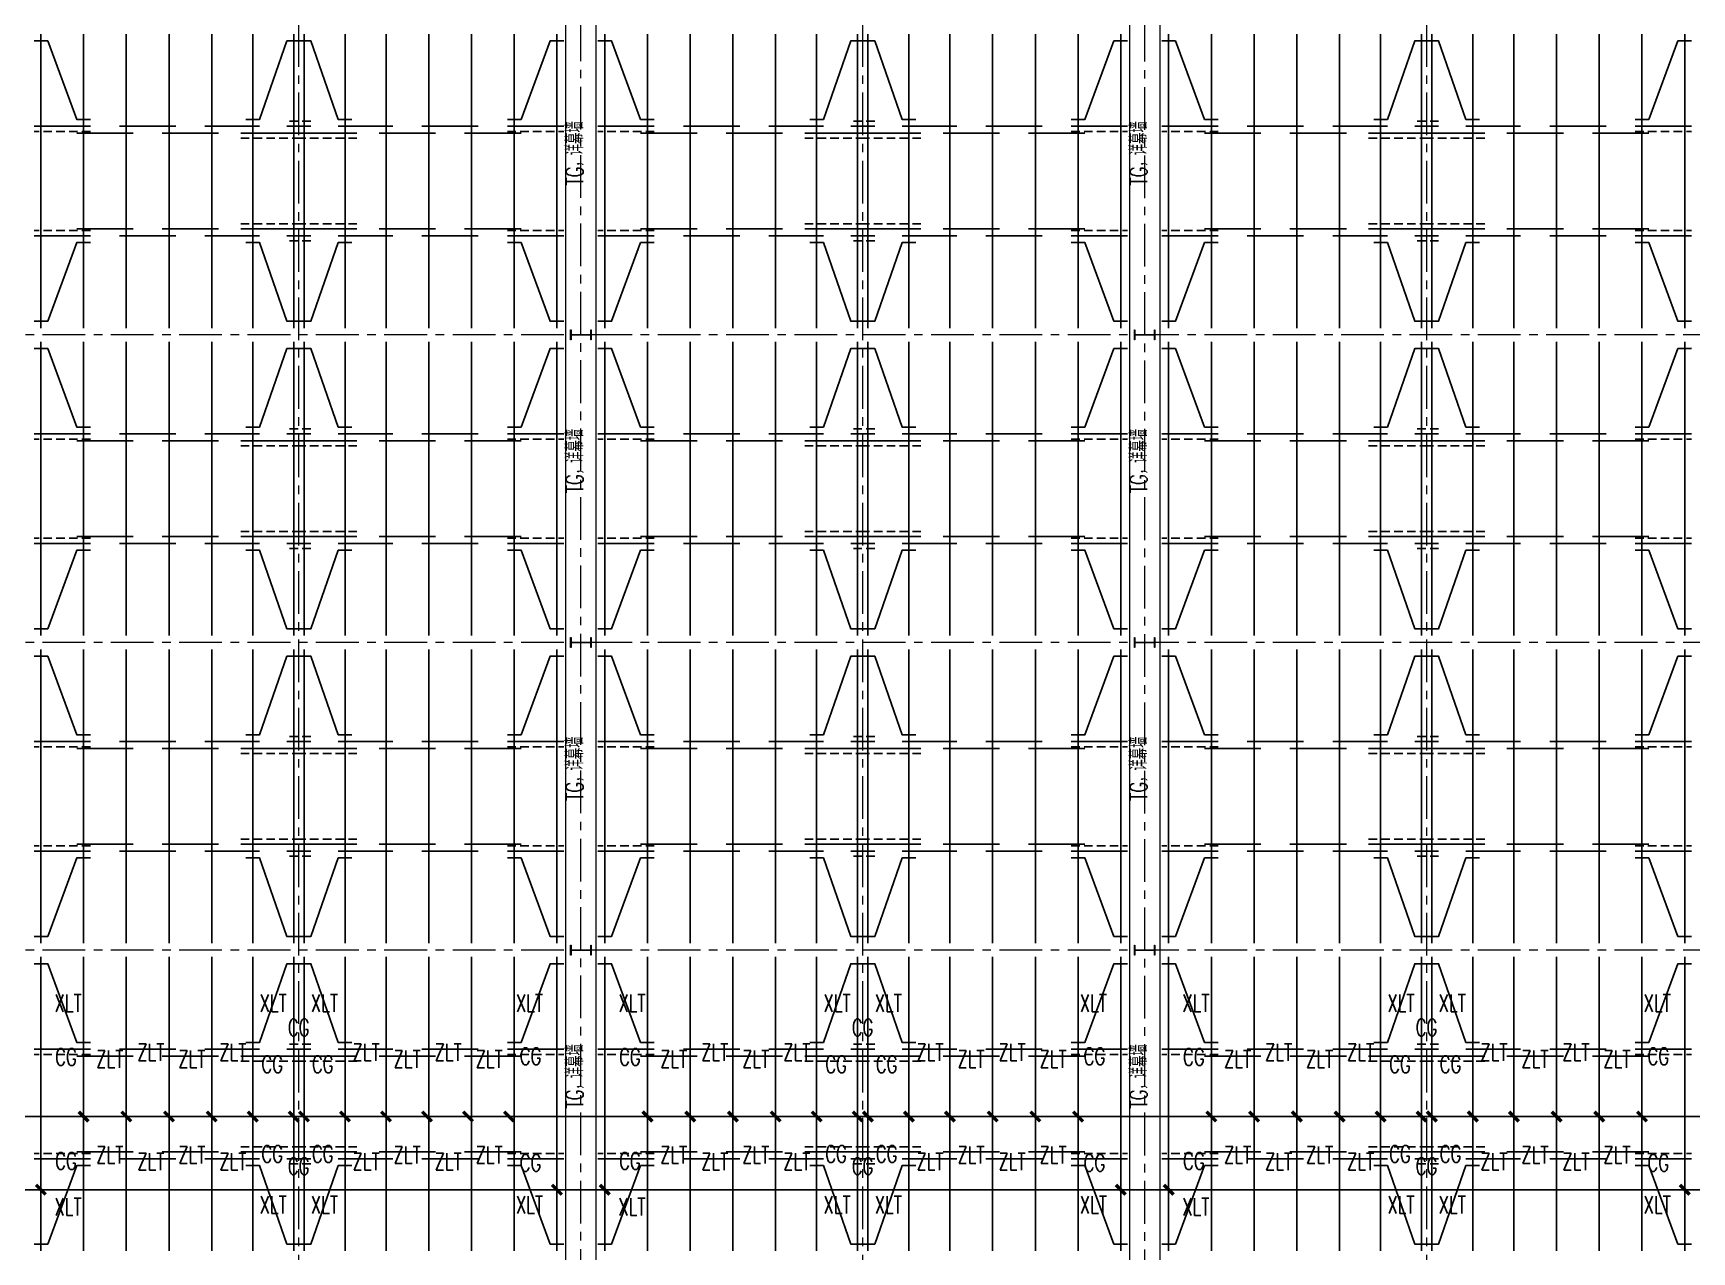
# Model space of a CAD drawing. Extents: x -1201378 to 2367219, y -619313 to 244905.
# Drawn here: x 2235117 to 2283650, y 146827 to 182477 of the extents above; entities that cross this region are included whole.
import ezdxf
from ezdxf.enums import TextEntityAlignment as Align

# ---------------------------------------------------------------- set-up
doc = ezdxf.new("R2010")
doc.units = 0
doc.header["$LTSCALE"] = 1000
doc.linetypes.add('CENTER', pattern=[2, 1.25, -0.25, 0.25, -0.25])
doc.linetypes.add('DASHED', pattern=[0.75, 0.5, -0.25])
doc.layers.get('0').update_dxf_attribs({"linetype": 'CONTINUOUS'})
for name, color, linetype, lineweight in [('S-axis', 111, 'CONTINUOUS', 0), ('S-col', 2, 'CONTINUOUS', 0), ('S-dote', 5, 'CENTER', 0), ('THIN', 7, 'CONTINUOUS', 0), ('梁', 4, 'CONTINUOUS', 18)]:
    doc.layers.add(name, color=color, linetype=linetype, lineweight=lineweight)
doc.layers.add('S-SGJ', color=21, linetype='CONTINUOUS')
doc.layers.add('S-SHAPE', color=51, linetype='CONTINUOUS')
doc.styles.add('TSSD_Rein', font='tj-romans1.shx', dxfattribs={"width": 0.7, "bigfont": 'tj-hztxt.shx'})

# ---------------------------------------------------------------- blocks, each defined once
blk = doc.blocks.new('_FZH')
at = {"layer": 'S-col'}
blk.add_lwpolyline([(-0.375, -0.188), (-0.375, 0.187), (-0.36, 0.187), (-0.36, 0.005), (0.36, 0.005), (0.36, 0.187), (0.375, 0.187), (0.375, -0.188), (0.36, -0.188), (0.36, -0.005), (-0.36, -0.005), (-0.36, -0.188)], close=True, dxfattribs=at)
blk = doc.blocks.new('w4234324')
at = {"layer": 'S-col', "xscale": 800.0000000000005, "yscale": 800.0000000000005, "zscale": 800.0000000000005}
for p in [(-193954, 777820), (-177454, 777820), (-193954, 768820), (-177454, 768820), (-193954, 759820), (-177454, 759820)]:
    blk.add_blockref('_FZH', p, dxfattribs=at)
blk = doc.blocks.new('1#轴网')
at = {"layer": 'S-dote'}
for p, q in [((-157108.5, 18867), (-157108.5, 124689.3)), ((-148858.5, 19032.5), (-148858.5, 124689.3)), ((-140608.5, 18867), (-140608.5, 124689.3)), ((-132358.5, 19024), (-132358.5, 124689.3)), ((-124108.5, 18867), (-124108.5, 124689.3)), ((-99358.5, 61027), (-216950.7, 61027)), ((-99358.5, 52027), (-216950.7, 52027)), ((-99358.5, 43027), (-216950.7, 43027))]:
    blk.add_line(p, q, dxfattribs=at)
blk = doc.blocks.new('_ArchTick')
at = {"color": 0, "linetype": 'ByBlock', "const_width": 0.5}
blk.add_lwpolyline([(-0.71, -0.71), (0.71, 0.71)], dxfattribs=at)

msp = doc.modelspace()

# ---------------------------------------------------------------- linework, layer by layer
at = {"layer": 'S-SGJ'}
for p, q in [((2192841.6, 150784.1), (2304740, 150784.1)), ((2191841.6, 148643.2), (2304740, 148643.2))]:
    msp.add_line(p, q, dxfattribs=at)
at = {"layer": 'S-SHAPE'}
for p, q in [((2235341.5, 173851.8), (2235341.5, 182451.8)), ((2236591.5, 173851.8), (2236591.5, 182451.8)), ((2237841.5, 173851.8), (2237841.5, 182451.8)), ((2239091.5, 173851.8), (2239091.5, 182451.8)), ((2240341.5, 173851.8), (2240341.5, 182451.8)), ((2241541.5, 173851.8), (2241541.5, 182451.8)), ((2242741.5, 173851.8), (2242741.5, 182451.8)), ((2243041.5, 173851.8), (2243041.5, 182451.8)), ((2244241.5, 173851.8), (2244241.5, 182451.8)), ((2245441.5, 173851.8), (2245441.5, 182451.8)), ((2246691.5, 173851.8), (2246691.5, 182451.8)), ((2247941.5, 173851.8), (2247941.5, 182451.8)), ((2249191.5, 173851.8), (2249191.5, 182451.8)), ((2250441.5, 173851.8), (2250441.5, 182451.8)), ((2251841.5, 173851.8), (2251841.5, 182451.8)), ((2253091.5, 173851.8), (2253091.5, 182451.8)), ((2254341.5, 173851.8), (2254341.5, 182451.8)), ((2255591.5, 173851.8), (2255591.5, 182451.8)), ((2256841.5, 173851.8), (2256841.5, 182451.8)), ((2258041.5, 173851.8), (2258041.5, 182451.8)), ((2259241.5, 173851.8), (2259241.5, 182451.8)), ((2259541.5, 173851.8), (2259541.5, 182451.8)), ((2260741.5, 173851.8), (2260741.5, 182451.8)), ((2261941.5, 173851.8), (2261941.5, 182451.8)), ((2263191.5, 173851.8), (2263191.5, 182451.8)), ((2264441.5, 173851.8), (2264441.5, 182451.8)), ((2265691.5, 173851.8), (2265691.5, 182451.8)), ((2266941.5, 173851.8), (2266941.5, 182451.8)), ((2268341.5, 173851.8), (2268341.5, 182451.8)), ((2269591.5, 173851.8), (2269591.5, 182451.8)), ((2270841.5, 173851.8), (2270841.5, 182451.8)), ((2272091.5, 173851.8), (2272091.5, 182451.8)), ((2273341.5, 173851.8), (2273341.5, 182451.8)), ((2274541.5, 173851.8), (2274541.5, 182451.8)), ((2275741.5, 173851.8), (2275741.5, 182451.8)), ((2276041.5, 173851.8), (2276041.5, 182451.8)), ((2277241.5, 173851.8), (2277241.5, 182451.8)), ((2278441.5, 173851.8), (2278441.5, 182451.8)), ((2279691.5, 173851.8), (2279691.5, 182451.8)), ((2280941.5, 173851.8), (2280941.5, 182451.8)), ((2282191.5, 173851.8), (2282191.5, 182451.8)), ((2283441.5, 173851.8), (2283441.5, 182451.8)), ((2236791.5, 179751.8), (2235141.5, 179751.8)), ((2239291.5, 179751.8), (2237641.5, 179751.8)), ((2241741.5, 179751.8), (2240141.5, 179751.8)), ((2243241.5, 179751.8), (2242541.5, 179751.8)), ((2244041.5, 179751.8), (2245641.5, 179751.8)), ((2246491.5, 179751.8), (2248141.5, 179751.8)), ((2248991.5, 179751.8), (2250641.5, 179751.8)), ((2253291.5, 179751.8), (2251641.5, 179751.8)), ((2255791.5, 179751.8), (2254141.5, 179751.8)), ((2258241.5, 179751.8), (2256641.5, 179751.8)), ((2259741.5, 179751.8), (2259041.5, 179751.8)), ((2260541.5, 179751.8), (2262141.5, 179751.8)), ((2262991.5, 179751.8), (2264641.5, 179751.8)), ((2265491.5, 179751.8), (2267141.5, 179751.8)), ((2269791.5, 179751.8), (2268141.5, 179751.8)), ((2272291.5, 179751.8), (2270641.5, 179751.8)), ((2274741.5, 179751.8), (2273141.5, 179751.8)), ((2276241.5, 179751.8), (2275541.5, 179751.8)), ((2277041.5, 179751.8), (2278641.5, 179751.8)), ((2279491.5, 179751.8), (2281141.5, 179751.8)), ((2281991.5, 179751.8), (2283641.5, 179751.8)), ((2236391.5, 179551.8), (2238041.5, 179551.8)), ((2238891.5, 179551.8), (2240541.5, 179551.8)), ((2241191.5, 179551.8), (2242941.5, 179551.8)), ((2244591.5, 179551.8), (2242841.5, 179551.8)), ((2246891.5, 179551.8), (2245241.5, 179551.8)), ((2249391.5, 179551.8), (2247741.5, 179551.8)), ((2252891.5, 179551.8), (2254541.5, 179551.8)), ((2255391.5, 179551.8), (2257041.5, 179551.8)), ((2257691.5, 179551.8), (2259441.5, 179551.8)), ((2261091.5, 179551.8), (2259341.5, 179551.8)), ((2263391.5, 179551.8), (2261741.5, 179551.8)), ((2265891.5, 179551.8), (2264241.5, 179551.8)), ((2269391.5, 179551.8), (2271041.5, 179551.8)), ((2271891.5, 179551.8), (2273541.5, 179551.8)), ((2274191.5, 179551.8), (2275941.5, 179551.8)), ((2277591.5, 179551.8), (2275841.5, 179551.8)), ((2279891.5, 179551.8), (2278241.5, 179551.8)), ((2282391.5, 179551.8), (2280741.5, 179551.8)), ((2236391.5, 176751.8), (2238041.5, 176751.8)), ((2238891.5, 176751.8), (2240541.5, 176751.8)), ((2241191.5, 176751.8), (2242941.5, 176751.8)), ((2244591.5, 176751.8), (2242841.5, 176751.8)), ((2246891.5, 176751.8), (2245241.5, 176751.8)), ((2249391.5, 176751.8), (2247741.5, 176751.8)), ((2252891.5, 176751.8), (2254541.5, 176751.8)), ((2255391.5, 176751.8), (2257041.5, 176751.8)), ((2257691.5, 176751.8), (2259441.5, 176751.8)), ((2261091.5, 176751.8), (2259341.5, 176751.8)), ((2263391.5, 176751.8), (2261741.5, 176751.8)), ((2265891.5, 176751.8), (2264241.5, 176751.8)), ((2269391.5, 176751.8), (2271041.5, 176751.8)), ((2271891.5, 176751.8), (2273541.5, 176751.8)), ((2274191.5, 176751.8), (2275941.5, 176751.8)), ((2277591.5, 176751.8), (2275841.5, 176751.8)), ((2279891.5, 176751.8), (2278241.5, 176751.8)), ((2282391.5, 176751.8), (2280741.5, 176751.8)), ((2236791.5, 176551.8), (2235141.5, 176551.8)), ((2239291.5, 176551.8), (2237641.5, 176551.8)), ((2241741.5, 176551.8), (2240141.5, 176551.8)), ((2243241.5, 176551.8), (2242541.5, 176551.8)), ((2244041.5, 176551.8), (2245641.5, 176551.8)), ((2246491.5, 176551.8), (2248141.5, 176551.8)), ((2248991.5, 176551.8), (2250641.5, 176551.8)), ((2253291.5, 176551.8), (2251641.5, 176551.8)), ((2255791.5, 176551.8), (2254141.5, 176551.8)), ((2258241.5, 176551.8), (2256641.5, 176551.8)), ((2259741.5, 176551.8), (2259041.5, 176551.8)), ((2260541.5, 176551.8), (2262141.5, 176551.8)), ((2262991.5, 176551.8), (2264641.5, 176551.8)), ((2265491.5, 176551.8), (2267141.5, 176551.8)), ((2269791.5, 176551.8), (2268141.5, 176551.8)), ((2272291.5, 176551.8), (2270641.5, 176551.8)), ((2274741.5, 176551.8), (2273141.5, 176551.8)), ((2276241.5, 176551.8), (2275541.5, 176551.8)), ((2277041.5, 176551.8), (2278641.5, 176551.8)), ((2279491.5, 176551.8), (2281141.5, 176551.8)), ((2281991.5, 176551.8), (2283641.5, 176551.8)), ((2235341.5, 164851.8), (2235341.5, 173451.8)), ((2236591.5, 164851.8), (2236591.5, 173451.8)), ((2237841.5, 164851.8), (2237841.5, 173451.8)), ((2239091.5, 164851.8), (2239091.5, 173451.8)), ((2240341.5, 164851.8), (2240341.5, 173451.8)), ((2241541.5, 164851.8), (2241541.5, 173451.8)), ((2242741.5, 164851.8), (2242741.5, 173451.8)), ((2243041.5, 164851.8), (2243041.5, 173451.8)), ((2244241.5, 164851.8), (2244241.5, 173451.8)), ((2245441.5, 164851.8), (2245441.5, 173451.8)), ((2246691.5, 164851.8), (2246691.5, 173451.8)), ((2247941.5, 164851.8), (2247941.5, 173451.8)), ((2249191.5, 164851.8), (2249191.5, 173451.8)), ((2250441.5, 164851.8), (2250441.5, 173451.8)), ((2251841.5, 164851.8), (2251841.5, 173451.8)), ((2253091.5, 164851.8), (2253091.5, 173451.8)), ((2254341.5, 164851.8), (2254341.5, 173451.8)), ((2255591.5, 164851.8), (2255591.5, 173451.8)), ((2256841.5, 164851.8), (2256841.5, 173451.8)), ((2258041.5, 164851.8), (2258041.5, 173451.8)), ((2259241.5, 164851.8), (2259241.5, 173451.8)), ((2259541.5, 164851.8), (2259541.5, 173451.8)), ((2260741.5, 164851.8), (2260741.5, 173451.8)), ((2261941.5, 164851.8), (2261941.5, 173451.8)), ((2263191.5, 164851.8), (2263191.5, 173451.8)), ((2264441.5, 164851.8), (2264441.5, 173451.8)), ((2265691.5, 164851.8), (2265691.5, 173451.8)), ((2266941.5, 164851.8), (2266941.5, 173451.8)), ((2268341.5, 164851.8), (2268341.5, 173451.8)), ((2269591.5, 164851.8), (2269591.5, 173451.8)), ((2270841.5, 164851.8), (2270841.5, 173451.8)), ((2272091.5, 164851.8), (2272091.5, 173451.8)), ((2273341.5, 164851.8), (2273341.5, 173451.8)), ((2274541.5, 164851.8), (2274541.5, 173451.8)), ((2275741.5, 164851.8), (2275741.5, 173451.8)), ((2276041.5, 164851.8), (2276041.5, 173451.8)), ((2277241.5, 164851.8), (2277241.5, 173451.8)), ((2278441.5, 164851.8), (2278441.5, 173451.8)), ((2279691.5, 164851.8), (2279691.5, 173451.8)), ((2280941.5, 164851.8), (2280941.5, 173451.8)), ((2282191.5, 164851.8), (2282191.5, 173451.8)), ((2283441.5, 164851.8), (2283441.5, 173451.8)), ((2236791.5, 170751.8), (2235141.5, 170751.8)), ((2236391.5, 170551.8), (2238041.5, 170551.8)), ((2239291.5, 170751.8), (2237641.5, 170751.8)), ((2238891.5, 170551.8), (2240541.5, 170551.8)), ((2241741.5, 170751.8), (2240141.5, 170751.8)), ((2241191.5, 170551.8), (2242941.5, 170551.8)), ((2243241.5, 170751.8), (2242541.5, 170751.8)), ((2244591.5, 170551.8), (2242841.5, 170551.8)), ((2244041.5, 170751.8), (2245641.5, 170751.8)), ((2246891.5, 170551.8), (2245241.5, 170551.8)), ((2246491.5, 170751.8), (2248141.5, 170751.8)), ((2249391.5, 170551.8), (2247741.5, 170551.8)), ((2248991.5, 170751.8), (2250641.5, 170751.8)), ((2253291.5, 170751.8), (2251641.5, 170751.8)), ((2252891.5, 170551.8), (2254541.5, 170551.8)), ((2255791.5, 170751.8), (2254141.5, 170751.8)), ((2255391.5, 170551.8), (2257041.5, 170551.8)), ((2258241.5, 170751.8), (2256641.5, 170751.8)), ((2257691.5, 170551.8), (2259441.5, 170551.8)), ((2259741.5, 170751.8), (2259041.5, 170751.8)), ((2261091.5, 170551.8), (2259341.5, 170551.8)), ((2260541.5, 170751.8), (2262141.5, 170751.8)), ((2263391.5, 170551.8), (2261741.5, 170551.8)), ((2262991.5, 170751.8), (2264641.5, 170751.8)), ((2265891.5, 170551.8), (2264241.5, 170551.8)), ((2265491.5, 170751.8), (2267141.5, 170751.8)), ((2269791.5, 170751.8), (2268141.5, 170751.8)), ((2269391.5, 170551.8), (2271041.5, 170551.8)), ((2272291.5, 170751.8), (2270641.5, 170751.8)), ((2271891.5, 170551.8), (2273541.5, 170551.8)), ((2274741.5, 170751.8), (2273141.5, 170751.8)), ((2274191.5, 170551.8), (2275941.5, 170551.8)), ((2276241.5, 170751.8), (2275541.5, 170751.8)), ((2277591.5, 170551.8), (2275841.5, 170551.8)), ((2277041.5, 170751.8), (2278641.5, 170751.8)), ((2279891.5, 170551.8), (2278241.5, 170551.8)), ((2279491.5, 170751.8), (2281141.5, 170751.8)), ((2282391.5, 170551.8), (2280741.5, 170551.8)), ((2281991.5, 170751.8), (2283641.5, 170751.8)), ((2236791.5, 167551.8), (2235141.5, 167551.8)), ((2236391.5, 167751.8), (2238041.5, 167751.8)), ((2239291.5, 167551.8), (2237641.5, 167551.8)), ((2238891.5, 167751.8), (2240541.5, 167751.8)), ((2241741.5, 167551.8), (2240141.5, 167551.8)), ((2241191.5, 167751.8), (2242941.5, 167751.8)), ((2243241.5, 167551.8), (2242541.5, 167551.8)), ((2244591.5, 167751.8), (2242841.5, 167751.8)), ((2244041.5, 167551.8), (2245641.5, 167551.8)), ((2246891.5, 167751.8), (2245241.5, 167751.8)), ((2246491.5, 167551.8), (2248141.5, 167551.8)), ((2249391.5, 167751.8), (2247741.5, 167751.8)), ((2248991.5, 167551.8), (2250641.5, 167551.8)), ((2253291.5, 167551.8), (2251641.5, 167551.8)), ((2252891.5, 167751.8), (2254541.5, 167751.8)), ((2255791.5, 167551.8), (2254141.5, 167551.8)), ((2255391.5, 167751.8), (2257041.5, 167751.8)), ((2258241.5, 167551.8), (2256641.5, 167551.8)), ((2257691.5, 167751.8), (2259441.5, 167751.8)), ((2259741.5, 167551.8), (2259041.5, 167551.8)), ((2261091.5, 167751.8), (2259341.5, 167751.8)), ((2260541.5, 167551.8), (2262141.5, 167551.8)), ((2263391.5, 167751.8), (2261741.5, 167751.8)), ((2262991.5, 167551.8), (2264641.5, 167551.8)), ((2265891.5, 167751.8), (2264241.5, 167751.8)), ((2265491.5, 167551.8), (2267141.5, 167551.8)), ((2269791.5, 167551.8), (2268141.5, 167551.8)), ((2269391.5, 167751.8), (2271041.5, 167751.8)), ((2272291.5, 167551.8), (2270641.5, 167551.8)), ((2271891.5, 167751.8), (2273541.5, 167751.8)), ((2274741.5, 167551.8), (2273141.5, 167551.8)), ((2274191.5, 167751.8), (2275941.5, 167751.8)), ((2276241.5, 167551.8), (2275541.5, 167551.8)), ((2277591.5, 167751.8), (2275841.5, 167751.8)), ((2277041.5, 167551.8), (2278641.5, 167551.8)), ((2279891.5, 167751.8), (2278241.5, 167751.8)), ((2279491.5, 167551.8), (2281141.5, 167551.8)), ((2282391.5, 167751.8), (2280741.5, 167751.8)), ((2281991.5, 167551.8), (2283641.5, 167551.8)), ((2235341.5, 155851.8), (2235341.5, 164451.8)), ((2236591.5, 155851.8), (2236591.5, 164451.8)), ((2237841.5, 155851.8), (2237841.5, 164451.8)), ((2239091.5, 155851.8), (2239091.5, 164451.8)), ((2240341.5, 155851.8), (2240341.5, 164451.8)), ((2241541.5, 155851.8), (2241541.5, 164451.8)), ((2242741.5, 155851.8), (2242741.5, 164451.8)), ((2243041.5, 155851.8), (2243041.5, 164451.8)), ((2244241.5, 155851.8), (2244241.5, 164451.8)), ((2245441.5, 155851.8), (2245441.5, 164451.8)), ((2246691.5, 155851.8), (2246691.5, 164451.8)), ((2247941.5, 155851.8), (2247941.5, 164451.8)), ((2249191.5, 155851.8), (2249191.5, 164451.8)), ((2250441.5, 155851.8), (2250441.5, 164451.8)), ((2251841.5, 155851.8), (2251841.5, 164451.8)), ((2253091.5, 155851.8), (2253091.5, 164451.8)), ((2254341.5, 155851.8), (2254341.5, 164451.8)), ((2255591.5, 155851.8), (2255591.5, 164451.8)), ((2256841.5, 155851.8), (2256841.5, 164451.8)), ((2258041.5, 155851.8), (2258041.5, 164451.8)), ((2259241.5, 155851.8), (2259241.5, 164451.8)), ((2259541.5, 155851.8), (2259541.5, 164451.8)), ((2260741.5, 155851.8), (2260741.5, 164451.8)), ((2261941.5, 155851.8), (2261941.5, 164451.8)), ((2263191.5, 155851.8), (2263191.5, 164451.8)), ((2264441.5, 155851.8), (2264441.5, 164451.8)), ((2265691.5, 155851.8), (2265691.5, 164451.8)), ((2266941.5, 155851.8), (2266941.5, 164451.8)), ((2268341.5, 155851.8), (2268341.5, 164451.8)), ((2269591.5, 155851.8), (2269591.5, 164451.8)), ((2270841.5, 155851.8), (2270841.5, 164451.8)), ((2272091.5, 155851.8), (2272091.5, 164451.8)), ((2273341.5, 155851.8), (2273341.5, 164451.8)), ((2274541.5, 155851.8), (2274541.5, 164451.8)), ((2275741.5, 155851.8), (2275741.5, 164451.8)), ((2276041.5, 155851.8), (2276041.5, 164451.8)), ((2277241.5, 155851.8), (2277241.5, 164451.8)), ((2278441.5, 155851.8), (2278441.5, 164451.8)), ((2279691.5, 155851.8), (2279691.5, 164451.8)), ((2280941.5, 155851.8), (2280941.5, 164451.8)), ((2282191.5, 155851.8), (2282191.5, 164451.8)), ((2283441.5, 155851.8), (2283441.5, 164451.8)), ((2236791.5, 161751.8), (2235141.5, 161751.8)), ((2239291.5, 161751.8), (2237641.5, 161751.8)), ((2241741.5, 161751.8), (2240141.5, 161751.8)), ((2243241.5, 161751.8), (2242541.5, 161751.8)), ((2244041.5, 161751.8), (2245641.5, 161751.8)), ((2246491.5, 161751.8), (2248141.5, 161751.8)), ((2248991.5, 161751.8), (2250641.5, 161751.8)), ((2253291.5, 161751.8), (2251641.5, 161751.8)), ((2255791.5, 161751.8), (2254141.5, 161751.8)), ((2258241.5, 161751.8), (2256641.5, 161751.8)), ((2259741.5, 161751.8), (2259041.5, 161751.8)), ((2260541.5, 161751.8), (2262141.5, 161751.8)), ((2262991.5, 161751.8), (2264641.5, 161751.8)), ((2265491.5, 161751.8), (2267141.5, 161751.8)), ((2269791.5, 161751.8), (2268141.5, 161751.8)), ((2272291.5, 161751.8), (2270641.5, 161751.8)), ((2274741.5, 161751.8), (2273141.5, 161751.8)), ((2276241.5, 161751.8), (2275541.5, 161751.8)), ((2277041.5, 161751.8), (2278641.5, 161751.8)), ((2279491.5, 161751.8), (2281141.5, 161751.8)), ((2281991.5, 161751.8), (2283641.5, 161751.8)), ((2236391.5, 161551.8), (2238041.5, 161551.8)), ((2238891.5, 161551.8), (2240541.5, 161551.8)), ((2241191.5, 161551.8), (2242941.5, 161551.8)), ((2244591.5, 161551.8), (2242841.5, 161551.8)), ((2246891.5, 161551.8), (2245241.5, 161551.8)), ((2249391.5, 161551.8), (2247741.5, 161551.8)), ((2252891.5, 161551.8), (2254541.5, 161551.8)), ((2255391.5, 161551.8), (2257041.5, 161551.8)), ((2257691.5, 161551.8), (2259441.5, 161551.8)), ((2261091.5, 161551.8), (2259341.5, 161551.8)), ((2263391.5, 161551.8), (2261741.5, 161551.8)), ((2265891.5, 161551.8), (2264241.5, 161551.8)), ((2269391.5, 161551.8), (2271041.5, 161551.8)), ((2271891.5, 161551.8), (2273541.5, 161551.8)), ((2274191.5, 161551.8), (2275941.5, 161551.8)), ((2277591.5, 161551.8), (2275841.5, 161551.8)), ((2279891.5, 161551.8), (2278241.5, 161551.8)), ((2282391.5, 161551.8), (2280741.5, 161551.8)), ((2236391.5, 158751.8), (2238041.5, 158751.8)), ((2238891.5, 158751.8), (2240541.5, 158751.8)), ((2241191.5, 158751.8), (2242941.5, 158751.8)), ((2244591.5, 158751.8), (2242841.5, 158751.8)), ((2246891.5, 158751.8), (2245241.5, 158751.8)), ((2249391.5, 158751.8), (2247741.5, 158751.8)), ((2252891.5, 158751.8), (2254541.5, 158751.8)), ((2255391.5, 158751.8), (2257041.5, 158751.8)), ((2257691.5, 158751.8), (2259441.5, 158751.8)), ((2261091.5, 158751.8), (2259341.5, 158751.8)), ((2263391.5, 158751.8), (2261741.5, 158751.8)), ((2265891.5, 158751.8), (2264241.5, 158751.8)), ((2269391.5, 158751.8), (2271041.5, 158751.8)), ((2271891.5, 158751.8), (2273541.5, 158751.8)), ((2274191.5, 158751.8), (2275941.5, 158751.8)), ((2277591.5, 158751.8), (2275841.5, 158751.8)), ((2279891.5, 158751.8), (2278241.5, 158751.8)), ((2282391.5, 158751.8), (2280741.5, 158751.8)), ((2236791.5, 158551.8), (2235141.5, 158551.8)), ((2239291.5, 158551.8), (2237641.5, 158551.8)), ((2241741.5, 158551.8), (2240141.5, 158551.8)), ((2243241.5, 158551.8), (2242541.5, 158551.8)), ((2244041.5, 158551.8), (2245641.5, 158551.8)), ((2246491.5, 158551.8), (2248141.5, 158551.8)), ((2248991.5, 158551.8), (2250641.5, 158551.8)), ((2253291.5, 158551.8), (2251641.5, 158551.8)), ((2255791.5, 158551.8), (2254141.5, 158551.8)), ((2258241.5, 158551.8), (2256641.5, 158551.8)), ((2259741.5, 158551.8), (2259041.5, 158551.8)), ((2260541.5, 158551.8), (2262141.5, 158551.8)), ((2262991.5, 158551.8), (2264641.5, 158551.8)), ((2265491.5, 158551.8), (2267141.5, 158551.8)), ((2269791.5, 158551.8), (2268141.5, 158551.8)), ((2272291.5, 158551.8), (2270641.5, 158551.8)), ((2274741.5, 158551.8), (2273141.5, 158551.8)), ((2276241.5, 158551.8), (2275541.5, 158551.8)), ((2277041.5, 158551.8), (2278641.5, 158551.8)), ((2279491.5, 158551.8), (2281141.5, 158551.8)), ((2281991.5, 158551.8), (2283641.5, 158551.8)), ((2235341.5, 146851.8), (2235341.5, 155451.8)), ((2236591.5, 146851.8), (2236591.5, 155451.8)), ((2237841.5, 146851.8), (2237841.5, 155451.8)), ((2239091.5, 146851.8), (2239091.5, 155451.8)), ((2240341.5, 146851.8), (2240341.5, 155451.8)), ((2241541.5, 146851.8), (2241541.5, 155451.8)), ((2242741.5, 146851.8), (2242741.5, 155451.8)), ((2243041.5, 146851.8), (2243041.5, 155451.8)), ((2244241.5, 146851.8), (2244241.5, 155451.8)), ((2245441.5, 146851.8), (2245441.5, 155451.8)), ((2246691.5, 146851.8), (2246691.5, 155451.8)), ((2247941.5, 146851.8), (2247941.5, 155451.8)), ((2249191.5, 146851.8), (2249191.5, 155451.8)), ((2250441.5, 146851.8), (2250441.5, 155451.8)), ((2251841.5, 146851.8), (2251841.5, 155451.8)), ((2253091.5, 146851.8), (2253091.5, 155451.8)), ((2254341.5, 146851.8), (2254341.5, 155451.8)), ((2255591.5, 146851.8), (2255591.5, 155451.8)), ((2256841.5, 146851.8), (2256841.5, 155451.8)), ((2258041.5, 146851.8), (2258041.5, 155451.8)), ((2259241.5, 146851.8), (2259241.5, 155451.8)), ((2259541.5, 146851.8), (2259541.5, 155451.8)), ((2260741.5, 146851.8), (2260741.5, 155451.8)), ((2261941.5, 146851.8), (2261941.5, 155451.8)), ((2263191.5, 146851.8), (2263191.5, 155451.8)), ((2264441.5, 146851.8), (2264441.5, 155451.8)), ((2265691.5, 146851.8), (2265691.5, 155451.8)), ((2266941.5, 146851.8), (2266941.5, 155451.8)), ((2268341.5, 146851.8), (2268341.5, 155451.8)), ((2269591.5, 146851.8), (2269591.5, 155451.8)), ((2270841.5, 146851.8), (2270841.5, 155451.8)), ((2272091.5, 146851.8), (2272091.5, 155451.8)), ((2273341.5, 146851.8), (2273341.5, 155451.8)), ((2274541.5, 146851.8), (2274541.5, 155451.8)), ((2275741.5, 146851.8), (2275741.5, 155451.8)), ((2276041.5, 146851.8), (2276041.5, 155451.8)), ((2277241.5, 146851.8), (2277241.5, 155451.8)), ((2278441.5, 146851.8), (2278441.5, 155451.8)), ((2279691.5, 146851.8), (2279691.5, 155451.8)), ((2280941.5, 146851.8), (2280941.5, 155451.8)), ((2282191.5, 146851.8), (2282191.5, 155451.8)), ((2283441.5, 146851.8), (2283441.5, 155451.8)), ((2236791.5, 152751.8), (2235141.5, 152751.8)), ((2236391.5, 152551.8), (2238041.5, 152551.8)), ((2239291.5, 152751.8), (2237641.5, 152751.8)), ((2238891.5, 152551.8), (2240541.5, 152551.8)), ((2241741.5, 152751.8), (2240141.5, 152751.8)), ((2241191.5, 152551.8), (2242941.5, 152551.8)), ((2243241.5, 152751.8), (2242541.5, 152751.8)), ((2244591.5, 152551.8), (2242841.5, 152551.8)), ((2244041.5, 152751.8), (2245641.5, 152751.8)), ((2246891.5, 152551.8), (2245241.5, 152551.8)), ((2246491.5, 152751.8), (2248141.5, 152751.8)), ((2249391.5, 152551.8), (2247741.5, 152551.8)), ((2248991.5, 152751.8), (2250641.5, 152751.8)), ((2253291.5, 152751.8), (2251641.5, 152751.8)), ((2252891.5, 152551.8), (2254541.5, 152551.8)), ((2255791.5, 152751.8), (2254141.5, 152751.8)), ((2255391.5, 152551.8), (2257041.5, 152551.8)), ((2258241.5, 152751.8), (2256641.5, 152751.8)), ((2257691.5, 152551.8), (2259441.5, 152551.8)), ((2259741.5, 152751.8), (2259041.5, 152751.8)), ((2261091.5, 152551.8), (2259341.5, 152551.8)), ((2260541.5, 152751.8), (2262141.5, 152751.8)), ((2263391.5, 152551.8), (2261741.5, 152551.8)), ((2262991.5, 152751.8), (2264641.5, 152751.8)), ((2265891.5, 152551.8), (2264241.5, 152551.8)), ((2265491.5, 152751.8), (2267141.5, 152751.8)), ((2269791.5, 152751.8), (2268141.5, 152751.8)), ((2269391.5, 152551.8), (2271041.5, 152551.8)), ((2272291.5, 152751.8), (2270641.5, 152751.8)), ((2271891.5, 152551.8), (2273541.5, 152551.8)), ((2274741.5, 152751.8), (2273141.5, 152751.8)), ((2274191.5, 152551.8), (2275941.5, 152551.8)), ((2276241.5, 152751.8), (2275541.5, 152751.8)), ((2277591.5, 152551.8), (2275841.5, 152551.8)), ((2277041.5, 152751.8), (2278641.5, 152751.8)), ((2279891.5, 152551.8), (2278241.5, 152551.8)), ((2279491.5, 152751.8), (2281141.5, 152751.8)), ((2282391.5, 152551.8), (2280741.5, 152551.8)), ((2281991.5, 152751.8), (2283641.5, 152751.8)), ((2236791.5, 149551.8), (2235141.5, 149551.8)), ((2236391.5, 149751.8), (2238041.5, 149751.8)), ((2239291.5, 149551.8), (2237641.5, 149551.8)), ((2238891.5, 149751.8), (2240541.5, 149751.8)), ((2241741.5, 149551.8), (2240141.5, 149551.8)), ((2241191.5, 149751.8), (2242941.5, 149751.8)), ((2243241.5, 149551.8), (2242541.5, 149551.8)), ((2244591.5, 149751.8), (2242841.5, 149751.8)), ((2244041.5, 149551.8), (2245641.5, 149551.8)), ((2246891.5, 149751.8), (2245241.5, 149751.8)), ((2246491.5, 149551.8), (2248141.5, 149551.8)), ((2249391.5, 149751.8), (2247741.5, 149751.8)), ((2248991.5, 149551.8), (2250641.5, 149551.8)), ((2253291.5, 149551.8), (2251641.5, 149551.8)), ((2252891.5, 149751.8), (2254541.5, 149751.8)), ((2255791.5, 149551.8), (2254141.5, 149551.8)), ((2255391.5, 149751.8), (2257041.5, 149751.8)), ((2258241.5, 149551.8), (2256641.5, 149551.8)), ((2257691.5, 149751.8), (2259441.5, 149751.8)), ((2259741.5, 149551.8), (2259041.5, 149551.8)), ((2261091.5, 149751.8), (2259341.5, 149751.8)), ((2260541.5, 149551.8), (2262141.5, 149551.8)), ((2263391.5, 149751.8), (2261741.5, 149751.8)), ((2262991.5, 149551.8), (2264641.5, 149551.8)), ((2265891.5, 149751.8), (2264241.5, 149751.8)), ((2265491.5, 149551.8), (2267141.5, 149551.8)), ((2269791.5, 149551.8), (2268141.5, 149551.8)), ((2269391.5, 149751.8), (2271041.5, 149751.8)), ((2272291.5, 149551.8), (2270641.5, 149551.8)), ((2271891.5, 149751.8), (2273541.5, 149751.8)), ((2274741.5, 149551.8), (2273141.5, 149551.8)), ((2274191.5, 149751.8), (2275941.5, 149751.8)), ((2276241.5, 149551.8), (2275541.5, 149551.8)), ((2277591.5, 149751.8), (2275841.5, 149751.8)), ((2277041.5, 149551.8), (2278641.5, 149551.8)), ((2279891.5, 149751.8), (2278241.5, 149751.8)), ((2279491.5, 149551.8), (2281141.5, 149551.8)), ((2282391.5, 149751.8), (2280741.5, 149751.8)), ((2281991.5, 149551.8), (2283641.5, 149551.8))]:
    msp.add_line(p, q, dxfattribs=at)
at = {"layer": 'S-SHAPE', "linetype": 'DASHED', "ltscale": 0.5}
for p, q in [((2236791.5, 179601.8), (2235141.5, 179601.8)), ((2243241.5, 179901.8), (2242541.5, 179901.8)), ((2248991.5, 179601.8), (2250641.5, 179601.8)), ((2253291.5, 179601.8), (2251641.5, 179601.8)), ((2259741.5, 179901.8), (2259041.5, 179901.8)), ((2265491.5, 179601.8), (2267141.5, 179601.8)), ((2269791.5, 179601.8), (2268141.5, 179601.8)), ((2276241.5, 179901.8), (2275541.5, 179901.8)), ((2281991.5, 179601.8), (2283641.5, 179601.8)), ((2241191.5, 179401.8), (2242941.5, 179401.8)), ((2244591.5, 179401.8), (2242841.5, 179401.8)), ((2257691.5, 179401.8), (2259441.5, 179401.8)), ((2261091.5, 179401.8), (2259341.5, 179401.8)), ((2274191.5, 179401.8), (2275941.5, 179401.8)), ((2277591.5, 179401.8), (2275841.5, 179401.8)), ((2236791.5, 176701.8), (2235141.5, 176701.8)), ((2241191.5, 176901.8), (2242941.5, 176901.8)), ((2244591.5, 176901.8), (2242841.5, 176901.8)), ((2248991.5, 176701.8), (2250641.5, 176701.8)), ((2253291.5, 176701.8), (2251641.5, 176701.8)), ((2257691.5, 176901.8), (2259441.5, 176901.8)), ((2261091.5, 176901.8), (2259341.5, 176901.8)), ((2265491.5, 176701.8), (2267141.5, 176701.8)), ((2269791.5, 176701.8), (2268141.5, 176701.8)), ((2274191.5, 176901.8), (2275941.5, 176901.8)), ((2277591.5, 176901.8), (2275841.5, 176901.8)), ((2281991.5, 176701.8), (2283641.5, 176701.8)), ((2243241.5, 176401.8), (2242541.5, 176401.8)), ((2259741.5, 176401.8), (2259041.5, 176401.8)), ((2276241.5, 176401.8), (2275541.5, 176401.8)), ((2243241.5, 170901.8), (2242541.5, 170901.8)), ((2259741.5, 170901.8), (2259041.5, 170901.8)), ((2276241.5, 170901.8), (2275541.5, 170901.8)), ((2236791.5, 170601.8), (2235141.5, 170601.8)), ((2241191.5, 170401.8), (2242941.5, 170401.8)), ((2244591.5, 170401.8), (2242841.5, 170401.8)), ((2248991.5, 170601.8), (2250641.5, 170601.8)), ((2253291.5, 170601.8), (2251641.5, 170601.8)), ((2257691.5, 170401.8), (2259441.5, 170401.8)), ((2261091.5, 170401.8), (2259341.5, 170401.8)), ((2265491.5, 170601.8), (2267141.5, 170601.8)), ((2269791.5, 170601.8), (2268141.5, 170601.8)), ((2274191.5, 170401.8), (2275941.5, 170401.8)), ((2277591.5, 170401.8), (2275841.5, 170401.8)), ((2281991.5, 170601.8), (2283641.5, 170601.8)), ((2236791.5, 167701.8), (2235141.5, 167701.8)), ((2241191.5, 167901.8), (2242941.5, 167901.8)), ((2244591.5, 167901.8), (2242841.5, 167901.8)), ((2248991.5, 167701.8), (2250641.5, 167701.8)), ((2253291.5, 167701.8), (2251641.5, 167701.8)), ((2257691.5, 167901.8), (2259441.5, 167901.8)), ((2261091.5, 167901.8), (2259341.5, 167901.8)), ((2265491.5, 167701.8), (2267141.5, 167701.8)), ((2269791.5, 167701.8), (2268141.5, 167701.8)), ((2274191.5, 167901.8), (2275941.5, 167901.8)), ((2277591.5, 167901.8), (2275841.5, 167901.8)), ((2281991.5, 167701.8), (2283641.5, 167701.8)), ((2243241.5, 167401.8), (2242541.5, 167401.8)), ((2259741.5, 167401.8), (2259041.5, 167401.8)), ((2276241.5, 167401.8), (2275541.5, 167401.8)), ((2243241.5, 161901.8), (2242541.5, 161901.8)), ((2259741.5, 161901.8), (2259041.5, 161901.8)), ((2276241.5, 161901.8), (2275541.5, 161901.8)), ((2236791.5, 161601.8), (2235141.5, 161601.8)), ((2241191.5, 161401.8), (2242941.5, 161401.8)), ((2244591.5, 161401.8), (2242841.5, 161401.8)), ((2248991.5, 161601.8), (2250641.5, 161601.8)), ((2253291.5, 161601.8), (2251641.5, 161601.8)), ((2257691.5, 161401.8), (2259441.5, 161401.8)), ((2261091.5, 161401.8), (2259341.5, 161401.8)), ((2265491.5, 161601.8), (2267141.5, 161601.8)), ((2269791.5, 161601.8), (2268141.5, 161601.8)), ((2274191.5, 161401.8), (2275941.5, 161401.8)), ((2277591.5, 161401.8), (2275841.5, 161401.8)), ((2281991.5, 161601.8), (2283641.5, 161601.8)), ((2241191.5, 158901.8), (2242941.5, 158901.8)), ((2244591.5, 158901.8), (2242841.5, 158901.8)), ((2257691.5, 158901.8), (2259441.5, 158901.8)), ((2261091.5, 158901.8), (2259341.5, 158901.8)), ((2274191.5, 158901.8), (2275941.5, 158901.8)), ((2277591.5, 158901.8), (2275841.5, 158901.8)), ((2236791.5, 158701.8), (2235141.5, 158701.8)), ((2243241.5, 158401.8), (2242541.5, 158401.8)), ((2248991.5, 158701.8), (2250641.5, 158701.8)), ((2253291.5, 158701.8), (2251641.5, 158701.8)), ((2259741.5, 158401.8), (2259041.5, 158401.8)), ((2265491.5, 158701.8), (2267141.5, 158701.8)), ((2269791.5, 158701.8), (2268141.5, 158701.8)), ((2276241.5, 158401.8), (2275541.5, 158401.8)), ((2281991.5, 158701.8), (2283641.5, 158701.8)), ((2243241.5, 152901.8), (2242541.5, 152901.8)), ((2259741.5, 152901.8), (2259041.5, 152901.8)), ((2276241.5, 152901.8), (2275541.5, 152901.8)), ((2236791.5, 152601.8), (2235141.5, 152601.8)), ((2241191.5, 152401.8), (2242941.5, 152401.8)), ((2244591.5, 152401.8), (2242841.5, 152401.8)), ((2248991.5, 152601.8), (2250641.5, 152601.8)), ((2253291.5, 152601.8), (2251641.5, 152601.8)), ((2257691.5, 152401.8), (2259441.5, 152401.8)), ((2261091.5, 152401.8), (2259341.5, 152401.8)), ((2265491.5, 152601.8), (2267141.5, 152601.8)), ((2269791.5, 152601.8), (2268141.5, 152601.8)), ((2274191.5, 152401.8), (2275941.5, 152401.8)), ((2277591.5, 152401.8), (2275841.5, 152401.8)), ((2281991.5, 152601.8), (2283641.5, 152601.8)), ((2236791.5, 149701.8), (2235141.5, 149701.8)), ((2241191.5, 149901.8), (2242941.5, 149901.8)), ((2244591.5, 149901.8), (2242841.5, 149901.8)), ((2248991.5, 149701.8), (2250641.5, 149701.8)), ((2253291.5, 149701.8), (2251641.5, 149701.8)), ((2257691.5, 149901.8), (2259441.5, 149901.8)), ((2261091.5, 149901.8), (2259341.5, 149901.8)), ((2265491.5, 149701.8), (2267141.5, 149701.8)), ((2269791.5, 149701.8), (2268141.5, 149701.8)), ((2274191.5, 149901.8), (2275941.5, 149901.8)), ((2277591.5, 149901.8), (2275841.5, 149901.8)), ((2281991.5, 149701.8), (2283641.5, 149701.8)), ((2243241.5, 149401.8), (2242541.5, 149401.8)), ((2259741.5, 149401.8), (2259041.5, 149401.8)), ((2276241.5, 149401.8), (2275541.5, 149401.8))]:
    msp.add_line(p, q, dxfattribs=at)
at = {"layer": 'S-SHAPE'}
for points in [[(2235141.5, 182251.8), (2235541.5, 182251.8), (2236391.5, 179951.8), (2236791.5, 179951.8)], [(2242941.5, 182251.8), (2242541.5, 182251.8), (2241741.5, 179951.8), (2241341.5, 179951.8)], [(2242841.5, 182251.8), (2243241.5, 182251.8), (2244041.5, 179951.8), (2244441.5, 179951.8)], [(2250641.5, 182251.8), (2250241.5, 182251.8), (2249391.5, 179951.8), (2248991.5, 179951.8)], [(2251641.5, 182251.8), (2252041.5, 182251.8), (2252891.5, 179951.8), (2253291.5, 179951.8)], [(2259441.5, 182251.8), (2259041.5, 182251.8), (2258241.5, 179951.8), (2257841.5, 179951.8)], [(2259341.5, 182251.8), (2259741.5, 182251.8), (2260541.5, 179951.8), (2260941.5, 179951.8)], [(2267141.5, 182251.8), (2266741.5, 182251.8), (2265891.5, 179951.8), (2265491.5, 179951.8)], [(2268141.5, 182251.8), (2268541.5, 182251.8), (2269391.5, 179951.8), (2269791.5, 179951.8)], [(2275941.5, 182251.8), (2275541.5, 182251.8), (2274741.5, 179951.8), (2274341.5, 179951.8)], [(2275841.5, 182251.8), (2276241.5, 182251.8), (2277041.5, 179951.8), (2277441.5, 179951.8)], [(2283641.5, 182251.8), (2283241.5, 182251.8), (2282391.5, 179951.8), (2281991.5, 179951.8)], [(2235141.5, 174051.8), (2235541.5, 174051.8), (2236391.5, 176351.8), (2236791.5, 176351.8)], [(2242941.5, 174051.8), (2242541.5, 174051.8), (2241741.5, 176351.8), (2241341.5, 176351.8)], [(2242841.5, 174051.8), (2243241.5, 174051.8), (2244041.5, 176351.8), (2244441.5, 176351.8)], [(2250641.5, 174051.8), (2250241.5, 174051.8), (2249391.5, 176351.8), (2248991.5, 176351.8)], [(2251641.5, 174051.8), (2252041.5, 174051.8), (2252891.5, 176351.8), (2253291.5, 176351.8)], [(2259441.5, 174051.8), (2259041.5, 174051.8), (2258241.5, 176351.8), (2257841.5, 176351.8)], [(2259341.5, 174051.8), (2259741.5, 174051.8), (2260541.5, 176351.8), (2260941.5, 176351.8)], [(2267141.5, 174051.8), (2266741.5, 174051.8), (2265891.5, 176351.8), (2265491.5, 176351.8)], [(2268141.5, 174051.8), (2268541.5, 174051.8), (2269391.5, 176351.8), (2269791.5, 176351.8)], [(2275941.5, 174051.8), (2275541.5, 174051.8), (2274741.5, 176351.8), (2274341.5, 176351.8)], [(2275841.5, 174051.8), (2276241.5, 174051.8), (2277041.5, 176351.8), (2277441.5, 176351.8)], [(2283641.5, 174051.8), (2283241.5, 174051.8), (2282391.5, 176351.8), (2281991.5, 176351.8)], [(2235141.5, 173251.8), (2235541.5, 173251.8), (2236391.5, 170951.8), (2236791.5, 170951.8)], [(2242941.5, 173251.8), (2242541.5, 173251.8), (2241741.5, 170951.8), (2241341.5, 170951.8)], [(2242841.5, 173251.8), (2243241.5, 173251.8), (2244041.5, 170951.8), (2244441.5, 170951.8)], [(2250641.5, 173251.8), (2250241.5, 173251.8), (2249391.5, 170951.8), (2248991.5, 170951.8)], [(2251641.5, 173251.8), (2252041.5, 173251.8), (2252891.5, 170951.8), (2253291.5, 170951.8)], [(2259441.5, 173251.8), (2259041.5, 173251.8), (2258241.5, 170951.8), (2257841.5, 170951.8)], [(2259341.5, 173251.8), (2259741.5, 173251.8), (2260541.5, 170951.8), (2260941.5, 170951.8)], [(2267141.5, 173251.8), (2266741.5, 173251.8), (2265891.5, 170951.8), (2265491.5, 170951.8)], [(2268141.5, 173251.8), (2268541.5, 173251.8), (2269391.5, 170951.8), (2269791.5, 170951.8)], [(2275941.5, 173251.8), (2275541.5, 173251.8), (2274741.5, 170951.8), (2274341.5, 170951.8)], [(2275841.5, 173251.8), (2276241.5, 173251.8), (2277041.5, 170951.8), (2277441.5, 170951.8)], [(2283641.5, 173251.8), (2283241.5, 173251.8), (2282391.5, 170951.8), (2281991.5, 170951.8)], [(2235141.5, 165051.8), (2235541.5, 165051.8), (2236391.5, 167351.8), (2236791.5, 167351.8)], [(2242941.5, 165051.8), (2242541.5, 165051.8), (2241741.5, 167351.8), (2241341.5, 167351.8)], [(2242841.5, 165051.8), (2243241.5, 165051.8), (2244041.5, 167351.8), (2244441.5, 167351.8)], [(2250641.5, 165051.8), (2250241.5, 165051.8), (2249391.5, 167351.8), (2248991.5, 167351.8)], [(2251641.5, 165051.8), (2252041.5, 165051.8), (2252891.5, 167351.8), (2253291.5, 167351.8)], [(2259441.5, 165051.8), (2259041.5, 165051.8), (2258241.5, 167351.8), (2257841.5, 167351.8)], [(2259341.5, 165051.8), (2259741.5, 165051.8), (2260541.5, 167351.8), (2260941.5, 167351.8)], [(2267141.5, 165051.8), (2266741.5, 165051.8), (2265891.5, 167351.8), (2265491.5, 167351.8)], [(2268141.5, 165051.8), (2268541.5, 165051.8), (2269391.5, 167351.8), (2269791.5, 167351.8)], [(2275941.5, 165051.8), (2275541.5, 165051.8), (2274741.5, 167351.8), (2274341.5, 167351.8)], [(2275841.5, 165051.8), (2276241.5, 165051.8), (2277041.5, 167351.8), (2277441.5, 167351.8)], [(2283641.5, 165051.8), (2283241.5, 165051.8), (2282391.5, 167351.8), (2281991.5, 167351.8)], [(2235141.5, 164251.8), (2235541.5, 164251.8), (2236391.5, 161951.8), (2236791.5, 161951.8)], [(2242941.5, 164251.8), (2242541.5, 164251.8), (2241741.5, 161951.8), (2241341.5, 161951.8)], [(2242841.5, 164251.8), (2243241.5, 164251.8), (2244041.5, 161951.8), (2244441.5, 161951.8)], [(2250641.5, 164251.8), (2250241.5, 164251.8), (2249391.5, 161951.8), (2248991.5, 161951.8)], [(2251641.5, 164251.8), (2252041.5, 164251.8), (2252891.5, 161951.8), (2253291.5, 161951.8)], [(2259441.5, 164251.8), (2259041.5, 164251.8), (2258241.5, 161951.8), (2257841.5, 161951.8)], [(2259341.5, 164251.8), (2259741.5, 164251.8), (2260541.5, 161951.8), (2260941.5, 161951.8)], [(2267141.5, 164251.8), (2266741.5, 164251.8), (2265891.5, 161951.8), (2265491.5, 161951.8)], [(2268141.5, 164251.8), (2268541.5, 164251.8), (2269391.5, 161951.8), (2269791.5, 161951.8)], [(2275941.5, 164251.8), (2275541.5, 164251.8), (2274741.5, 161951.8), (2274341.5, 161951.8)], [(2275841.5, 164251.8), (2276241.5, 164251.8), (2277041.5, 161951.8), (2277441.5, 161951.8)], [(2283641.5, 164251.8), (2283241.5, 164251.8), (2282391.5, 161951.8), (2281991.5, 161951.8)], [(2235141.5, 156051.8), (2235541.5, 156051.8), (2236391.5, 158351.8), (2236791.5, 158351.8)], [(2242941.5, 156051.8), (2242541.5, 156051.8), (2241741.5, 158351.8), (2241341.5, 158351.8)], [(2242841.5, 156051.8), (2243241.5, 156051.8), (2244041.5, 158351.8), (2244441.5, 158351.8)], [(2250641.5, 156051.8), (2250241.5, 156051.8), (2249391.5, 158351.8), (2248991.5, 158351.8)], [(2251641.5, 156051.8), (2252041.5, 156051.8), (2252891.5, 158351.8), (2253291.5, 158351.8)], [(2259441.5, 156051.8), (2259041.5, 156051.8), (2258241.5, 158351.8), (2257841.5, 158351.8)], [(2259341.5, 156051.8), (2259741.5, 156051.8), (2260541.5, 158351.8), (2260941.5, 158351.8)], [(2267141.5, 156051.8), (2266741.5, 156051.8), (2265891.5, 158351.8), (2265491.5, 158351.8)], [(2268141.5, 156051.8), (2268541.5, 156051.8), (2269391.5, 158351.8), (2269791.5, 158351.8)], [(2275941.5, 156051.8), (2275541.5, 156051.8), (2274741.5, 158351.8), (2274341.5, 158351.8)], [(2275841.5, 156051.8), (2276241.5, 156051.8), (2277041.5, 158351.8), (2277441.5, 158351.8)], [(2283641.5, 156051.8), (2283241.5, 156051.8), (2282391.5, 158351.8), (2281991.5, 158351.8)], [(2235141.5, 155251.8), (2235541.5, 155251.8), (2236391.5, 152951.8), (2236791.5, 152951.8)], [(2242941.5, 155251.8), (2242541.5, 155251.8), (2241741.5, 152951.8), (2241341.5, 152951.8)], [(2242841.5, 155251.8), (2243241.5, 155251.8), (2244041.5, 152951.8), (2244441.5, 152951.8)], [(2250641.5, 155251.8), (2250241.5, 155251.8), (2249391.5, 152951.8), (2248991.5, 152951.8)], [(2251641.5, 155251.8), (2252041.5, 155251.8), (2252891.5, 152951.8), (2253291.5, 152951.8)], [(2259441.5, 155251.8), (2259041.5, 155251.8), (2258241.5, 152951.8), (2257841.5, 152951.8)], [(2259341.5, 155251.8), (2259741.5, 155251.8), (2260541.5, 152951.8), (2260941.5, 152951.8)], [(2267141.5, 155251.8), (2266741.5, 155251.8), (2265891.5, 152951.8), (2265491.5, 152951.8)], [(2268141.5, 155251.8), (2268541.5, 155251.8), (2269391.5, 152951.8), (2269791.5, 152951.8)], [(2275941.5, 155251.8), (2275541.5, 155251.8), (2274741.5, 152951.8), (2274341.5, 152951.8)], [(2275841.5, 155251.8), (2276241.5, 155251.8), (2277041.5, 152951.8), (2277441.5, 152951.8)], [(2283641.5, 155251.8), (2283241.5, 155251.8), (2282391.5, 152951.8), (2281991.5, 152951.8)], [(2235141.5, 147051.8), (2235541.5, 147051.8), (2236391.5, 149351.8), (2236791.5, 149351.8)], [(2242941.5, 147051.8), (2242541.5, 147051.8), (2241741.5, 149351.8), (2241341.5, 149351.8)], [(2242841.5, 147051.8), (2243241.5, 147051.8), (2244041.5, 149351.8), (2244441.5, 149351.8)], [(2250641.5, 147051.8), (2250241.5, 147051.8), (2249391.5, 149351.8), (2248991.5, 149351.8)], [(2251641.5, 147051.8), (2252041.5, 147051.8), (2252891.5, 149351.8), (2253291.5, 149351.8)], [(2259441.5, 147051.8), (2259041.5, 147051.8), (2258241.5, 149351.8), (2257841.5, 149351.8)], [(2259341.5, 147051.8), (2259741.5, 147051.8), (2260541.5, 149351.8), (2260941.5, 149351.8)], [(2267141.5, 147051.8), (2266741.5, 147051.8), (2265891.5, 149351.8), (2265491.5, 149351.8)], [(2268141.5, 147051.8), (2268541.5, 147051.8), (2269391.5, 149351.8), (2269791.5, 149351.8)], [(2275941.5, 147051.8), (2275541.5, 147051.8), (2274741.5, 149351.8), (2274341.5, 149351.8)], [(2275841.5, 147051.8), (2276241.5, 147051.8), (2277041.5, 149351.8), (2277441.5, 149351.8)], [(2283641.5, 147051.8), (2283241.5, 147051.8), (2282391.5, 149351.8), (2281991.5, 149351.8)]]:
    msp.add_lwpolyline(points, dxfattribs=at)
at = {"layer": '梁'}
for points in [[(2250691.5, 137501.8), (2251591.5, 137501.8), (2251591.5, 227801.8), (2250691.5, 227801.8)], [(2267191.5, 137501.8), (2268091.5, 137501.8), (2268091.5, 227801.8), (2267191.5, 227801.8)]]:
    msp.add_lwpolyline(points, close=True, dxfattribs=at)

# ---------------------------------------------------------------- block references
at = {"layer": 'S-axis'}
msp.add_blockref('1#轴网', (2400000, 112624.8), dxfattribs=at)
at = {"layer": 'S-col'}
msp.add_blockref('w4234324', (2445095.7, -604168.2), dxfattribs=at)
at = {"layer": 'S-SGJ', "xscale": -200, "yscale": 200, "zscale": 200, "rotation": 180}
for p in [(2236591.5, 150784.1), (2237841.5, 150784.1), (2239091.5, 150784.1), (2240341.5, 150784.1), (2241541.5, 150784.1), (2242741.5, 150784.1), (2243041.5, 150784.1), (2244241.5, 150784.1), (2245441.5, 150784.1), (2246641.5, 150784.1), (2247841.5, 150784.1), (2249041.5, 150784.1), (2253091.5, 150784.1), (2254341.5, 150784.1), (2255591.5, 150784.1), (2256841.5, 150784.1), (2258041.5, 150784.1), (2259241.5, 150784.1), (2259541.5, 150784.1), (2260741.5, 150784.1), (2261941.5, 150784.1), (2263191.5, 150784.1), (2264441.5, 150784.1), (2265691.5, 150784.1), (2269591.5, 150784.1), (2270841.5, 150784.1), (2272091.5, 150784.1), (2273341.5, 150784.1), (2274541.5, 150784.1), (2275741.5, 150784.1), (2276041.5, 150784.1), (2277241.5, 150784.1), (2278441.5, 150784.1), (2279691.5, 150784.1), (2280941.5, 150784.1), (2282191.5, 150784.1), (2235341.5, 148643.2), (2250441.5, 148643.2), (2251841.5, 148643.2), (2266941.5, 148643.2), (2268341.5, 148643.2), (2283441.5, 148643.2)]:
    msp.add_blockref('_ArchTick', p, dxfattribs=at)

# ---------------------------------------------------------------- texts
at = {"layer": 'THIN', "style": 'TSSD_Rein', "width": 0.7}
for p in [(2251361.8, 178961), (2267861.8, 178961), (2251361.8, 169961), (2267861.8, 169961), (2251361.8, 160961), (2267861.8, 160961), (2251361.8, 151961), (2267861.8, 151961)]:
    msp.add_text('TG，详幕墙', height=500, rotation=90, dxfattribs=at).set_placement(p, align=Align.BOTTOM_CENTER)
for p in [(2236141.5, 154101.8), (2242141.5, 154101.8), (2243641.5, 154101.8), (2249641.5, 154101.8), (2252641.5, 154101.8), (2258641.5, 154101.8), (2260141.5, 154101.8), (2266141.5, 154101.8), (2269141.5, 154101.8), (2275141.5, 154101.8), (2276641.5, 154101.8), (2282641.5, 154101.8), (2236139, 148143.5), (2242141.5, 148201.8), (2243641.5, 148201.8), (2249641.5, 148201.8), (2252639, 148143.5), (2258641.5, 148201.8), (2260141.5, 148201.8), (2266141.5, 148201.8), (2269139, 148143.5), (2275141.5, 148201.8), (2276641.5, 148201.8), (2282641.5, 148201.8)]:
    msp.add_text('XLT', height=500, dxfattribs=at).set_placement(p, align=Align.MIDDLE_CENTER)
for s, p in [('CG', (2242885.9, 152987.8)), ('CG', (2259385.9, 152987.8)), ('CG', (2275885.9, 152987.8)), ('ZLT', (2238560.7, 152262.2)), ('ZLT', (2240960.7, 152262.2)), ('ZLT', (2244860.7, 152262.2)), ('ZLT', (2247260.7, 152262.2)), ('ZLT', (2255060.7, 152262.2)), ('ZLT', (2257460.7, 152262.2)), ('ZLT', (2261360.7, 152262.2)), ('ZLT', (2263760.7, 152262.2)), ('ZLT', (2271560.7, 152262.2)), ('ZLT', (2273960.7, 152262.2)), ('ZLT', (2277860.7, 152262.2)), ('ZLT', (2280260.7, 152262.2)), ('CG', (2236078, 152126.2)), ('ZLT', (2237360.7, 152062.2)), ('ZLT', (2239760.7, 152062.2)), ('CG', (2242110.7, 151912.9)), ('CG', (2243589, 151912.9)), ('ZLT', (2246060.7, 152062.2)), ('ZLT', (2248460.7, 152062.2)), ('CG', (2249670.2, 152146.6)), ('CG', (2252578, 152126.2)), ('ZLT', (2253860.7, 152062.2)), ('ZLT', (2256260.7, 152062.2)), ('CG', (2258610.7, 151912.9)), ('CG', (2260089, 151912.9)), ('ZLT', (2262560.7, 152062.2)), ('ZLT', (2264960.7, 152062.2)), ('CG', (2266170.2, 152146.6)), ('CG', (2269078, 152126.2)), ('ZLT', (2270360.7, 152062.2)), ('ZLT', (2272760.7, 152062.2)), ('CG', (2275110.7, 151912.9)), ('CG', (2276589, 151912.9)), ('ZLT', (2279060.7, 152062.2)), ('ZLT', (2281460.7, 152062.2)), ('CG', (2282670.2, 152146.6)), ('CG', (2236078, 149083)), ('ZLT', (2237360.7, 149262.2)), ('ZLT', (2238560.7, 149062.2)), ('ZLT', (2239760.7, 149262.2)), ('ZLT', (2240960.7, 149062.2)), ('CG', (2242110.7, 149289.4)), ('CG', (2242885.9, 148930.3)), ('CG', (2243589, 149289.4)), ('ZLT', (2244860.7, 149062.2)), ('ZLT', (2246060.7, 149262.2)), ('ZLT', (2247260.7, 149062.2)), ('ZLT', (2248460.7, 149262.2)), ('CG', (2249670.2, 149028.2)), ('CG', (2252578, 149083)), ('ZLT', (2253860.7, 149262.2)), ('ZLT', (2255060.7, 149062.2)), ('ZLT', (2256260.7, 149262.2)), ('ZLT', (2257460.7, 149062.2)), ('CG', (2258610.7, 149289.4)), ('CG', (2259385.9, 148930.3)), ('CG', (2260089, 149289.4)), ('ZLT', (2261360.7, 149062.2)), ('ZLT', (2262560.7, 149262.2)), ('ZLT', (2263760.7, 149062.2)), ('ZLT', (2264960.7, 149262.2)), ('CG', (2266170.2, 149028.2)), ('CG', (2269078, 149083)), ('ZLT', (2270360.7, 149262.2)), ('ZLT', (2271560.7, 149062.2)), ('ZLT', (2272760.7, 149262.2)), ('ZLT', (2273960.7, 149062.2)), ('CG', (2275110.7, 149289.4)), ('CG', (2275885.9, 148930.3)), ('CG', (2276589, 149289.4)), ('ZLT', (2277860.7, 149062.2)), ('ZLT', (2279060.7, 149262.2)), ('ZLT', (2280260.7, 149062.2)), ('ZLT', (2281460.7, 149262.2)), ('CG', (2282670.2, 149028.2))]:
    msp.add_text(s, height=500, dxfattribs=at).set_placement(p, align=Align.BOTTOM_CENTER)

doc.saveas('drawing.dxf')
